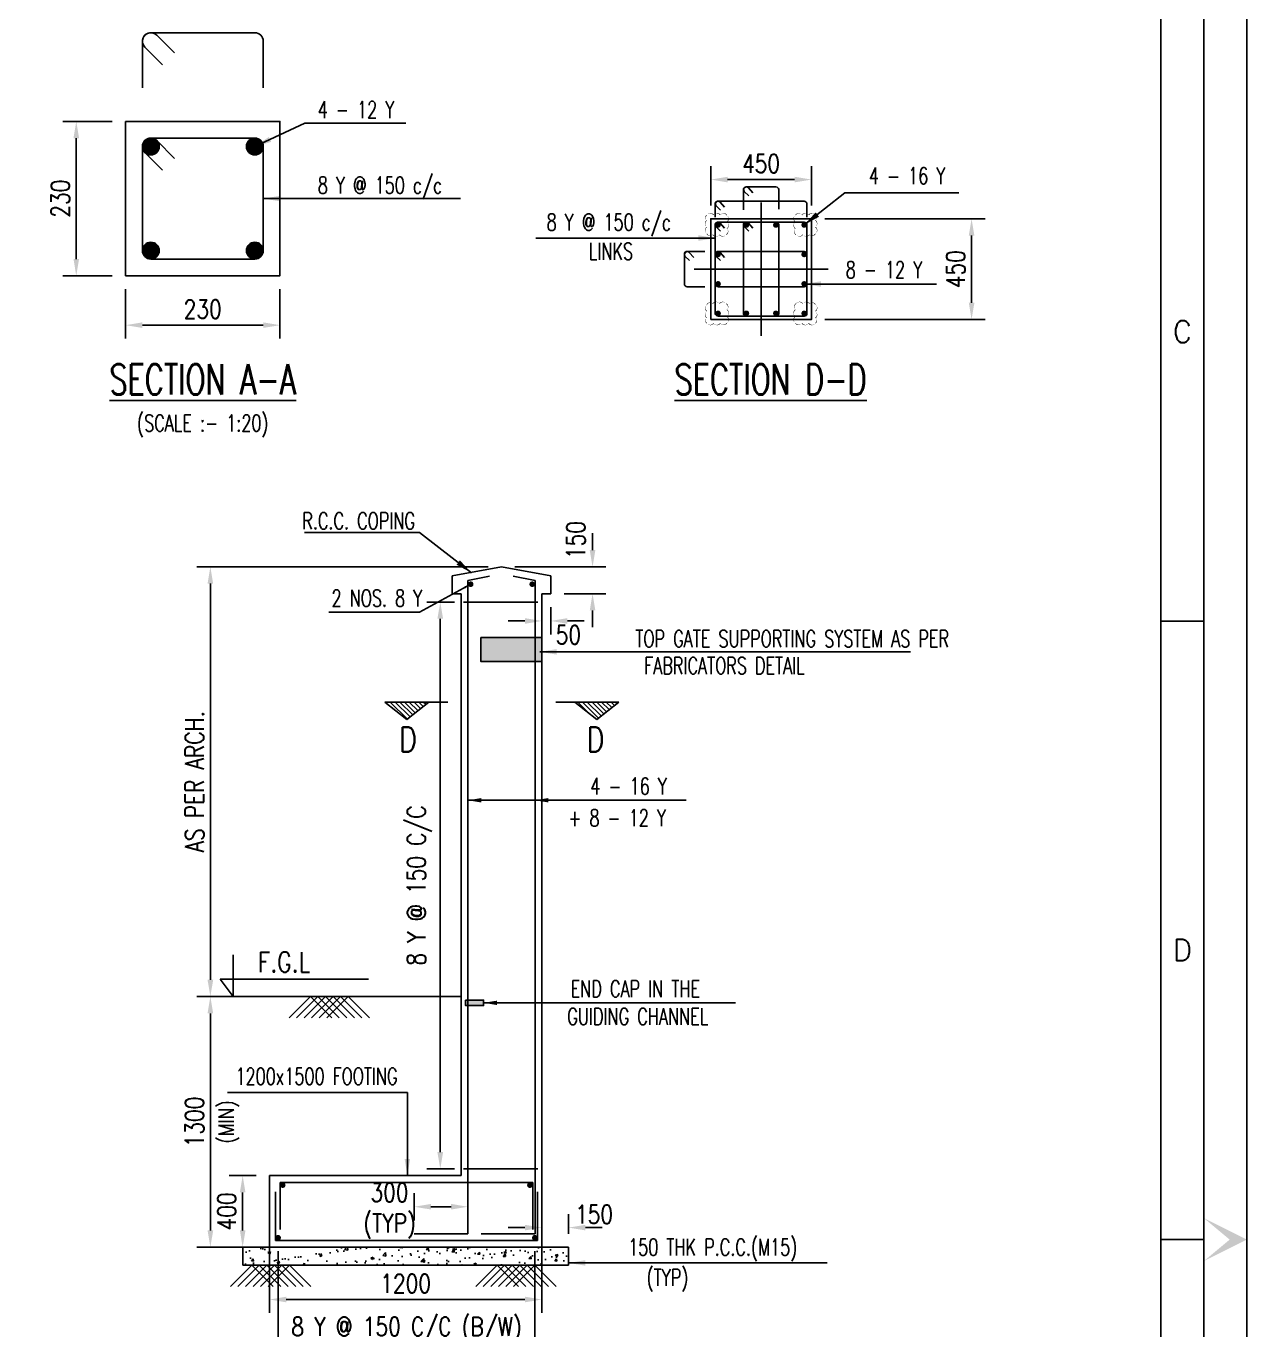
# Model space of a CAD drawing. Extents: x 455722 to 1142355, y -625363 to -272741.
# Drawn here: x 736427 to 754616, y -319525 to -300108 of the extents above; entities that cross this region are included whole.
import ezdxf
from ezdxf.enums import TextEntityAlignment as Align
from ezdxf.lldxf.tags import DXFTag

# ---------------------------------------------------------------- set-up
doc = ezdxf.new("R2010")
doc.units = 0
doc.header["$LTSCALE"] = 500
doc.header["$MEASUREMENT"] = 0
doc.layers.get('DEFPOINTS').update_dxf_attribs({"color": 4})
for name, color, linetype in [('COLUMN', 1, 'Continuous'), ('FOOTING', 4, 'Continuous'), ('NO. SECTION', 1, 'Continuous'), ('PCC', 7, 'Continuous'), ('PNA', 10, 'Continuous'), ('S-COLUMN', 1, 'Continuous'), ('S-CONCRET LINE', 4, 'Continuous'), ('S-DIM-1', 5, 'Continuous'), ('S-DIMANTION', 5, 'Continuous'), ('S-LEVEL SECTION', 3, 'Continuous'), ('S-LEVLE PLAN', 3, 'Continuous'), ('S-PCC', 9, 'Continuous'), ('S-REINFORCEMENT', 6, 'Continuous'), ('S-RETAINING WALL', 6, 'Continuous'), ('S-STIRUPS)', 3, 'Continuous'), ('S-TEXT', 2, 'Continuous'), ('S-TEXT-1', 4, 'Continuous'), ('S-TITIL', 6, 'Continuous'), ('ST', 6, 'Continuous'), ('TEXT NORMAL', 4, 'Continuous')]:
    doc.layers.add(name, color=color, linetype=linetype)
doc.styles.add('ROMANS', font='r.shx', dxfattribs={"width": 0.8, "height": 275, "bigfont": 'bigfont.shx'})
tags = doc.linetypes.add('CENTER', pattern=[2, 1.25, -0.25, 0.25, -0.25]).pattern_tags.tags
tags[10:11] = [DXFTag(74, 4), DXFTag(75, 0), DXFTag(340, '0'), DXFTag(46, 1.0), DXFTag(50, 0.0), DXFTag(44, 0.0), DXFTag(45, 0.0)]
tags[8:9] = [DXFTag(74, 4), DXFTag(75, 0), DXFTag(340, '0'), DXFTag(46, 1.0), DXFTag(50, 0.0), DXFTag(44, 0.0), DXFTag(45, 0.0)]
tags[6:7] = [DXFTag(74, 4), DXFTag(75, 0), DXFTag(340, '0'), DXFTag(46, 1.0), DXFTag(50, 0.0), DXFTag(44, 0.0), DXFTag(45, 0.0)]
tags[4:5] = [DXFTag(74, 4), DXFTag(75, 0), DXFTag(340, '0'), DXFTag(46, 1.0), DXFTag(50, 0.0), DXFTag(44, 0.0), DXFTag(45, 0.0)]
tags = doc.linetypes.add('HIDDEN', pattern=[0.375, 0.25, -0.125]).pattern_tags.tags
tags[6:7] = [DXFTag(74, 4), DXFTag(75, 0), DXFTag(340, '0'), DXFTag(46, 1.0), DXFTag(50, 0.0), DXFTag(44, 0.0), DXFTag(45, 0.0)]
tags[4:5] = [DXFTag(74, 4), DXFTag(75, 0), DXFTag(340, '0'), DXFTag(46, 1.0), DXFTag(50, 0.0), DXFTag(44, 0.0), DXFTag(45, 0.0)]
doc.dimstyles.new('3-100', dxfattribs={"dimtxt": 250, "dimasz": 250, "dimexe": 150, "dimexo": 60, "dimgap": 75, "dimtad": 1, "dimdec": 0, "dimlfac": 0.333333, "dimzin": 0, "dimdsep": 46, "dimtxsty": 'ROMANS', "dimcen": -300, "dimclrd": 5, "dimclre": 5, "dimclrt": 4, "dimadec": 0, "dimazin": 0, "dimtfac": 1, "dimtdec": 0, "dimtix": 1, "dimtofl": 0, "dimtmove": 2, "dimatfit": 3, "dimfxl": 0, "dimtolj": 1, "dimtzin": 0, "dimarcsym": 0})
doc.dimstyles.new('dim10', dxfattribs={"dimtxt": 250, "dimasz": 250, "dimexe": 200, "dimexo": 200, "dimgap": 100, "dimtad": 1, "dimdec": 0, "dimlfac": 0.1, "dimzin": 0, "dimdsep": 46, "dimtxsty": 'ROMANS', "dimcen": 0, "dimclrd": 5, "dimclre": 5, "dimclrt": 4, "dimadec": 0, "dimazin": 0, "dimtfac": 1, "dimtdec": 0, "dimtix": 1, "dimtofl": 0, "dimtmove": 2, "dimatfit": 3, "dimfxl": 0, "dimtolj": 1, "dimtzin": 0, "dimlwd": -1, "dimlwe": -1, "dimarcsym": 0})
doc.dimstyles.new('dim100', dxfattribs={"dimtxt": 250, "dimasz": 250, "dimexe": 200, "dimexo": 200, "dimgap": 100, "dimtad": 1, "dimdec": 0, "dimzin": 0, "dimdsep": 46, "dimtxsty": 'ROMANS', "dimcen": 0, "dimclrd": 5, "dimclre": 5, "dimclrt": 4, "dimadec": 0, "dimazin": 0, "dimtfac": 1, "dimtdec": 0, "dimtix": 1, "dimtofl": 0, "dimtmove": 2, "dimatfit": 3, "dimfxl": 0, "dimtolj": 1, "dimtzin": 0, "dimlwd": -1, "dimlwe": -1, "dimarcsym": 0})
doc.dimstyles.new('dim25', dxfattribs={"dimtxt": 250, "dimasz": 250, "dimexe": 200, "dimexo": 200, "dimgap": 100, "dimtad": 1, "dimdec": 0, "dimlfac": 0.25, "dimzin": 0, "dimdsep": 46, "dimtxsty": 'ROMANS', "dimcen": 0, "dimclrd": 5, "dimclre": 5, "dimclrt": 4, "dimadec": 0, "dimazin": 0, "dimtfac": 1, "dimtdec": 0, "dimtix": 1, "dimtofl": 0, "dimtmove": 2, "dimatfit": 3, "dimfxl": 0, "dimtolj": 1, "dimtzin": 0, "dimlwd": -1, "dimlwe": -1, "dimarcsym": 0})
doc.dimstyles.new('dim33.33', dxfattribs={"dimtxt": 250, "dimasz": 250, "dimexe": 200, "dimexo": 200, "dimgap": 100, "dimtad": 1, "dimdec": 0, "dimlfac": 0.333331, "dimzin": 0, "dimdsep": 46, "dimtxsty": 'ROMANS', "dimcen": 0, "dimclrd": 5, "dimclre": 5, "dimclrt": 4, "dimadec": 0, "dimazin": 0, "dimtfac": 1, "dimtdec": 0, "dimtix": 1, "dimtofl": 0, "dimtmove": 2, "dimatfit": 3, "dimfxl": 0, "dimtolj": 1, "dimtzin": 0, "dimlwd": -1, "dimlwe": -1, "dimarcsym": 0})
doc.dimstyles.new('INT1', dxfattribs={"dimtxt": 250, "dimasz": 250, "dimexe": 150, "dimexo": 60, "dimgap": 75, "dimtad": 1, "dimdec": 0, "dimzin": 0, "dimdsep": 46, "dimtxsty": 'ROMANS', "dimcen": -250, "dimclrd": 5, "dimclre": 5, "dimclrt": 4, "dimadec": 0, "dimazin": 0, "dimtfac": 1, "dimtdec": 0, "dimtix": 1, "dimtofl": 0, "dimtmove": 2, "dimatfit": 3, "dimfxl": 0, "dimtolj": 1, "dimtzin": 0, "dimarcsym": 0})

# ---------------------------------------------------------------- blocks, each defined once
blk = doc.blocks.new('FOLDER')
at = {"layer": 'PNA'}
for points in [[(-1250, 2500), (0, 0), (0, 1000)], [(1250, 2500), (0, 0), (0, 1000)]]:
    blk.add_solid(points, dxfattribs=at)
blk = doc.blocks.new('SHEET')
at = {"elevation": -8, "flags": 128}
blk.add_lwpolyline([(674017, -125881), (763101, -125881), (763101, -63214), (674017, -63214)], close=True, dxfattribs=at)
at = {"layer": 'PNA'}
for p, q in [((762042, -86820, -8), (762572, -86820, -8)), ((762042, -94421, -8), (762572, -94421, -8))]:
    blk.add_line(p, q, dxfattribs=at)
at = {"layer": 'PNA', "color": 1, "elevation": -8}
for points in [[(675076, -125351), (762572, -125351), (762572, -63743), (675076, -63743)], [(676135, -124822), (762042, -124822), (762042, -64273), (676135, -64273)]]:
    blk.add_lwpolyline(points, close=True, dxfattribs=at)
at = {"layer": 'PNA', "xscale": 0.2118545526379952, "yscale": 0.2118545526379952, "zscale": 0.2118545526379952, "rotation": 90}
blk.add_blockref('FOLDER', (763101, -94421, -8), dxfattribs=at)
at = {"layer": 'PNA', "style": 'ROMANS'}
for s, p in [('C', (762307, -83260, -8)), ('D', (762307, -90861, -8))]:
    blk.add_text(s, height=265, dxfattribs=at).set_placement(p, align=Align.MIDDLE)
blk = doc.blocks.new('*D315')
at = {"layer": 'DEFPOINTS', "color": 0, "transparency": 16777216}
for p in [(737910, -301527), (737175, -303827), (737910, -303827)]:
    blk.add_point(p, dxfattribs=at)
at = {"layer": 'S-DIM-1', "color": 5, "transparency": 16777216}
for p, q in [((737710, -301527), (736975, -301527)), ((737175, -301777), (737175, -303577)), ((737710, -303827), (736975, -303827))]:
    blk.add_line(p, q, dxfattribs=at)
for points in [[(737134, -301777), (737217, -301777), (737175, -301527)], [(737134, -303577), (737217, -303577), (737175, -303827)]]:
    blk.add_solid(points, dxfattribs=at)
at = {"layer": 'S-DIM-1', "color": 4, "transparency": 16777216, "insert": (736938, -302677), "char_height": 275, "attachment_point": 5, "rotation": 90, "style": 'ROMANS'}
blk.add_mtext('\\A1;230', dxfattribs=at)
blk = doc.blocks.new('*D316')
at = {"layer": 'DEFPOINTS', "color": 0, "transparency": 16777216}
for p in [(737910, -303827), (740210, -303827), (740210, -304562)]:
    blk.add_point(p, dxfattribs=at)
at = {"layer": 'S-DIM-1', "color": 5, "transparency": 16777216}
for p, q in [((737910, -304027), (737910, -304762)), ((740210, -304027), (740210, -304762)), ((738160, -304562), (739960, -304562))]:
    blk.add_line(p, q, dxfattribs=at)
for points in [[(738160, -304520), (738160, -304603), (737910, -304562)], [(739960, -304520), (739960, -304603), (740210, -304562)]]:
    blk.add_solid(points, dxfattribs=at)
at = {"layer": 'S-DIM-1', "color": 4, "transparency": 16777216, "insert": (739060, -304324), "char_height": 275, "attachment_point": 5, "style": 'ROMANS'}
blk.add_mtext('\\A1;230', dxfattribs=at)
blk = doc.blocks.new('*D349')
at = {"layer": 'DEFPOINTS', "color": 0, "ltscale": 0.3, "transparency": 16777216}
for p in [(740054, -317228), (739654, -318294), (740054, -318294)]:
    blk.add_point(p, dxfattribs=at)
at = {"layer": 'S-DIMANTION', "color": 5, "ltscale": 0.3, "transparency": 16777216}
for p, q in [((739854, -317228), (739454, -317228)), ((739654, -317478), (739654, -318044)), ((739854, -318294), (739454, -318294))]:
    blk.add_line(p, q, dxfattribs=at)
for points in [[(739613, -317478), (739696, -317478), (739654, -317228)], [(739613, -318044), (739696, -318044), (739654, -318294)]]:
    blk.add_solid(points, dxfattribs=at)
at = {"layer": 'S-DIMANTION', "color": 4, "ltscale": 0.3, "transparency": 16777216, "insert": (739417, -317761), "char_height": 275, "attachment_point": 5, "rotation": 90, "style": 'ROMANS'}
blk.add_mtext('\\A1;400', dxfattribs=at)
blk = doc.blocks.new('*D350')
at = {"layer": 'DEFPOINTS', "color": 0, "transparency": 16777216}
for p in [(744510, -318002), (744110, -318294), (744510, -318294)]:
    blk.add_point(p, dxfattribs=at)
at = {"layer": 'S-DIM-1', "color": 5, "transparency": 16777216}
for p, q in [((744110, -318094), (744110, -317802)), ((744510, -318094), (744510, -317802)), ((743860, -318002), (743610, -318002)), ((744760, -318002), (745010, -318002))]:
    blk.add_line(p, q, dxfattribs=at)
for points in [[(743860, -317960), (743860, -318043), (744110, -318002)], [(744760, -317960), (744760, -318043), (744510, -318002)]]:
    blk.add_solid(points, dxfattribs=at)
at = {"layer": 'S-DIM-1', "color": 4, "transparency": 16777216, "insert": (744890, -317804), "char_height": 275, "attachment_point": 5, "style": 'ROMANS'}
blk.add_mtext('\\A1;150', dxfattribs=at)
blk = doc.blocks.new('*D351')
at = {"layer": 'DEFPOINTS', "color": 0, "ltscale": 0.3, "transparency": 16777216}
for p in [(740183, -318153), (744007, -318153), (744007, -319750)]:
    blk.add_point(p, dxfattribs=at)
at = {"layer": 'S-DIMANTION', "color": 5, "ltscale": 0.3, "transparency": 16777216}
for p, q in [((740183, -318353), (740183, -319950)), ((744007, -318353), (744007, -319950)), ((739933, -319750), (739683, -319750)), ((744257, -319750), (744507, -319750))]:
    blk.add_line(p, q, dxfattribs=at)
for points in [[(739933, -319708), (739933, -319791), (740183, -319750)], [(744257, -319708), (744257, -319791), (744007, -319750)]]:
    blk.add_solid(points, dxfattribs=at)
at = {"layer": 'S-DIMANTION', "color": 4, "ltscale": 0.3, "transparency": 16777216, "insert": (742095, -319750), "char_height": 275, "attachment_point": 5, "style": 'ROMANS'}
blk.add_mtext('\\A1;{\\W0.8;8 Y @ 150 C/C (B/W)\\P{\\W0.8;(T & B.) (TYP)}}', dxfattribs=at)
blk = doc.blocks.new('*D352')
at = {"layer": 'DEFPOINTS', "color": 0, "ltscale": 0.3, "transparency": 16777216}
for p in [(743010, -317691), (742209, -318094), (743010, -318094)]:
    blk.add_point(p, dxfattribs=at)
at = {"layer": 'S-DIMANTION', "color": 5, "ltscale": 0.3, "transparency": 16777216}
for p, q in [((742209, -317894), (742209, -317491)), ((743010, -317894), (743010, -317491)), ((742459, -317691), (742760, -317691))]:
    blk.add_line(p, q, dxfattribs=at)
for points in [[(742459, -317649), (742459, -317732), (742209, -317691)], [(742760, -317649), (742760, -317732), (743010, -317691)]]:
    blk.add_solid(points, dxfattribs=at)
at = {"layer": 'S-DIMANTION', "color": 4, "ltscale": 0.3, "transparency": 16777216, "insert": (741842, -317753), "char_height": 275, "attachment_point": 5, "style": 'ROMANS'}
blk.add_mtext('\\A1;300\\P(TYP)', dxfattribs=at)
blk = doc.blocks.new('*D353')
at = {"layer": 'DEFPOINTS', "color": 0, "transparency": 16777216}
for p in [(742598, -308685), (743010, -308685), (743010, -317128)]:
    blk.add_point(p, dxfattribs=at)
at = {"layer": 'S-DIM-1', "color": 5, "transparency": 16777216}
for p, q in [((742810, -308685), (742398, -308685)), ((742598, -316878), (742598, -308935)), ((742810, -317128), (742398, -317128))]:
    blk.add_line(p, q, dxfattribs=at)
for points in [[(742556, -308935), (742640, -308935), (742598, -308685)], [(742556, -316878), (742640, -316878), (742598, -317128)]]:
    blk.add_solid(points, dxfattribs=at)
at = {"layer": 'S-DIM-1', "color": 4, "transparency": 16777216, "insert": (742288, -312906), "char_height": 275, "attachment_point": 5, "rotation": 90, "style": 'ROMANS'}
blk.add_mtext('\\A1;{\\W0.8;8 Y @ 150 C/C}', dxfattribs=at)
blk = doc.blocks.new('*D354')
at = {"layer": 'DEFPOINTS', "color": 0, "transparency": 16777216}
for p in [(739173, -308161), (743510, -308161), (739446, -314561)]:
    blk.add_point(p, dxfattribs=at)
at = {"layer": 'S-DIM-1', "color": 5, "transparency": 16777216}
for p, q in [((743310, -308161), (738973, -308161)), ((739173, -314311), (739173, -308411)), ((739246, -314561), (738973, -314561))]:
    blk.add_line(p, q, dxfattribs=at)
for points in [[(739131, -308411), (739215, -308411), (739173, -308161)], [(739131, -314311), (739215, -314311), (739173, -314561)]]:
    blk.add_solid(points, dxfattribs=at)
at = {"layer": 'S-DIM-1', "color": 4, "transparency": 16777216, "insert": (738936, -311361), "char_height": 275, "attachment_point": 5, "rotation": 90, "style": 'ROMANS'}
blk.add_mtext('\\A1;AS PER ARCH.', dxfattribs=at)
blk = doc.blocks.new('*D355')
at = {"layer": 'DEFPOINTS', "color": 0, "transparency": 16777216}
for p in [(739561, -314561), (739173, -318294), (739654, -318294)]:
    blk.add_point(p, dxfattribs=at)
at = {"layer": 'S-DIM-1', "color": 5, "transparency": 16777216}
for p, q in [((739361, -314561), (738973, -314561)), ((739173, -314811), (739173, -318044)), ((739454, -318294), (738973, -318294))]:
    blk.add_line(p, q, dxfattribs=at)
for points in [[(739131, -314811), (739215, -314811), (739173, -314561)], [(739131, -318044), (739215, -318044), (739173, -318294)]]:
    blk.add_solid(points, dxfattribs=at)
at = {"layer": 'S-DIM-1', "color": 4, "transparency": 16777216, "char_height": 275, "attachment_point": 5, "rotation": 90, "style": 'ROMANS'}
for s, insert in [('\\A1;1300{\\H0.83333x;', (738936, -316428)), ('\\A1;{\\H0.83333x;(MIN)}}', (739448, -316428))]:
    blk.add_mtext(s, dxfattribs=dict(at, insert=insert))
blk = doc.blocks.new('*D356')
at = {"layer": 'DEFPOINTS', "color": 0, "transparency": 16777216}
for p in [(744110, -308561), (744243, -308561), (744110, -308967)]:
    blk.add_point(p, dxfattribs=at)
at = {"layer": 'S-DIM-1', "color": 5, "transparency": 16777216}
for p, q in [((744110, -308761), (744110, -309167)), ((744243, -308761), (744243, -309167)), ((743860, -308967), (743610, -308967)), ((744493, -308967), (744743, -308967))]:
    blk.add_line(p, q, dxfattribs=at)
for points in [[(743860, -308925), (743860, -309009), (744110, -308967)], [(744493, -308925), (744493, -309009), (744243, -308967)]]:
    blk.add_solid(points, dxfattribs=at)
at = {"layer": 'S-DIM-1', "color": 4, "transparency": 16777216, "insert": (744508, -309174), "char_height": 275, "attachment_point": 5, "style": 'ROMANS'}
blk.add_mtext('\\A1;50', dxfattribs=at)
blk = doc.blocks.new('*D357')
at = {"layer": 'DEFPOINTS', "color": 0, "transparency": 16777216}
for p in [(743510, -308161), (744867, -308161), (744243, -308561)]:
    blk.add_point(p, dxfattribs=at)
at = {"layer": 'S-DIM-1', "color": 5, "transparency": 16777216}
for p, q in [((744867, -307911), (744867, -307661)), ((743710, -308161), (745067, -308161)), ((744443, -308561), (745067, -308561)), ((744867, -308811), (744867, -309061))]:
    blk.add_line(p, q, dxfattribs=at)
for points in [[(744825, -307911), (744909, -307911), (744867, -308161)], [(744825, -308811), (744909, -308811), (744867, -308561)]]:
    blk.add_solid(points, dxfattribs=at)
at = {"layer": 'S-DIM-1', "color": 4, "transparency": 16777216, "insert": (744617, -307763), "char_height": 275, "attachment_point": 5, "rotation": 90, "style": 'ROMANS'}
blk.add_mtext('\\A1;150', dxfattribs=at)
blk = doc.blocks.new('*D358')
at = {"layer": 'DEFPOINTS', "color": 0, "linetype": 'ByBlock', "ltscale": 2000, "transparency": 16777216}
for p in [(740054, -317228), (744110, -317228), (744110, -319073)]:
    blk.add_point(p, dxfattribs=at)
at = {"layer": 'ST', "color": 5, "linetype": 'ByBlock', "ltscale": 2000, "transparency": 16777216}
for p, q in [((740054, -317428), (740054, -319273)), ((744110, -317428), (744110, -319273)), ((740304, -319073), (743860, -319073))]:
    blk.add_line(p, q, dxfattribs=at)
for points in [[(740304, -319031), (740304, -319114), (740054, -319073)], [(743860, -319031), (743860, -319114), (744110, -319073)]]:
    blk.add_solid(points, dxfattribs=at)
at = {"layer": 'ST', "color": 4, "linetype": 'ByBlock', "lineweight": -2, "ltscale": 2000, "transparency": 16777216, "insert": (742082, -318835), "char_height": 275, "attachment_point": 5, "style": 'ROMANS'}
blk.add_mtext('\\A1;{1200}', dxfattribs=at)
blk = doc.blocks.new('*D359')
at = {"layer": 'DEFPOINTS', "color": 0, "transparency": 16777216}
for p in [(746628, -302394), (746628, -302978), (748128, -302978)]:
    blk.add_point(p, dxfattribs=at)
at = {"layer": 'S-DIM-1', "color": 5, "transparency": 16777216}
for p, q in [((746628, -302778), (746628, -302194)), ((748128, -302778), (748128, -302194)), ((747878, -302394), (746878, -302394))]:
    blk.add_line(p, q, dxfattribs=at)
for points in [[(746878, -302352), (746878, -302435), (746628, -302394)], [(747878, -302352), (747878, -302435), (748128, -302394)]]:
    blk.add_solid(points, dxfattribs=at)
at = {"layer": 'S-DIM-1', "color": 4, "transparency": 16777216, "insert": (747378, -302156), "char_height": 275, "attachment_point": 5, "style": 'ROMANS'}
blk.add_mtext('\\A1;450', dxfattribs=at)
blk = doc.blocks.new('*D360')
at = {"layer": 'DEFPOINTS', "color": 0, "transparency": 16777216}
for p in [(748128, -302978), (748128, -304478), (750514, -304478)]:
    blk.add_point(p, dxfattribs=at)
at = {"layer": 'S-DIM-1', "color": 5, "transparency": 16777216}
for p, q in [((748328, -302978), (750714, -302978)), ((750514, -303228), (750514, -304228)), ((748328, -304478), (750714, -304478))]:
    blk.add_line(p, q, dxfattribs=at)
for points in [[(750472, -303228), (750556, -303228), (750514, -302978)], [(750472, -304228), (750556, -304228), (750514, -304478)]]:
    blk.add_solid(points, dxfattribs=at)
at = {"layer": 'S-DIM-1', "color": 4, "transparency": 16777216, "insert": (750277, -303728), "char_height": 275, "attachment_point": 5, "rotation": 90, "style": 'ROMANS'}
blk.add_mtext('\\A1;450', dxfattribs=at)

msp = doc.modelspace()

# ---------------------------------------------------------------- hatches: boundary and pattern name
at = {"ltscale": 100}
h = msp.add_hatch(color=8, dxfattribs=at)
h.dxf.hatch_style = 1
h.paths.add_polyline_path([(744109.877, -309211.776), (743203.211, -309211.776), (743203.211, -309569.11), (744109.877, -309569.11)])
h = msp.add_hatch(color=8, dxfattribs=at)
h.dxf.hatch_style = 1
h.paths.add_polyline_path([(743243.211, -314614.443), (742976.544, -314614.443), (742976.544, -314694.443), (743243.211, -314694.443)])
at = {"layer": 'NO. SECTION', "ltscale": 5}
h = msp.add_hatch(dxfattribs=at)
h.set_pattern_fill('ANSI31', color=256, scale=400, angle=90, style=0)
h.set_pattern_definition([(135, (92667.12, -195559.726), (-35.355339, -35.355339), [])])
h.paths.add_polyline_path([(741772.577, -310173.98), (742099.601, -310435.411), (742426.625, -310173.98)])
h = msp.add_hatch(dxfattribs=at)
h.set_pattern_fill('ANSI31', color=256, scale=400, angle=90, style=0)
h.set_pattern_definition([(135, (92419.903, -195559.726), (-35.355339, -35.355339), [])])
h.paths.add_polyline_path([(744603.62, -310173.98), (744930.645, -310435.411), (745257.669, -310173.98)])
at = {"layer": 'PCC', "linetype": 'HIDDEN'}
h = msp.add_hatch(dxfattribs=at)
h.set_pattern_fill('AR-CONC', color=9, scale=53.333333, style=0)
h.set_pattern_definition([(50, (446526.68, -293629.2), (382.53876, -33.4678), [40, -440]), (355, (446526.68, -293629.2), (-74.0007, 401.16914), [32, -352]), (100.4514, (446558.55, -293631.98), (308.53834, 367.7011), [33.99477, -373.94246]), (46.1842, (446526.68, -293522.5), (569.1952, -88.2768), [60, -660]), (96.6356, (446574.1, -293529.9), (498.4868, 519.5295), [50.9922, -560.9136]), (351.1842, (446526.7, -293522.5), (498.4864, 519.5299), [48, -528]), (21, (446580, -293549.2), (318.35043, -214.73008), [40, -440]), (326, (446580, -293549.2), (129.7682, 386.7467), [32, -352]), (71.4514, (446606.54, -293567.1), (448.11874, 172.01626), [33.99477, -373.94246]), (37.5, (446526.68, -293629.19), (6.485256, 177.54339), [0, -347.73333, 0, -357.33333, 0, -353.33333]), (7.5, (446526.68, -293629.19), (140.30375, 210.35291), [0, -203.73333, 0, -339.73333, 0, -134.66667]), (327.5, (446407.74, -293629.19), (284.7053, -12.029265), [0, -133.33333, 0, -416, 0, -552]), (317.5, (446354.4, -293629.2), (311.03262, 53.38932), [0, -173.33333, 0, -276.26667, 0, -392])])
h.paths.add_polyline_path([(739654.414, -318561.11), (739654.414, -318294.443), (744509.877, -318294.443), (744509.877, -318561.11)])

# ---------------------------------------------------------------- linework, layer by layer
at = {"ltscale": 0.3}
for points in [[(746570.543, -302921.566, 0, 10, -0.52056705), (746670.543, -302921.566, 0, 10, -0.52056705), (746770.543, -302921.566, 0, 10, -0.52056705), (746868.043, -302924.066, 0, 10, -0.52056705), (746868.043, -303024.066, 0, 10, -0.52056705), (746868.043, -303124.066, 0, 10, -0.52056705), (746857.543, -303213.566, 0, 10, -0.52056705), (746757.543, -303213.566, 0, 10, -0.52056705), (746657.543, -303213.566, 0, 10, -0.52056705), (746570.543, -303200.566, 0, 10, -0.52056705), (746570.543, -303100.566, 0, 10, -0.52056705), (746570.543, -303000.566, 0, 10, -0.52056705)], [(748186.439, -302921.566, 0, 10, 0.52056705), (748086.439, -302921.566, 0, 10, 0.52056705), (747986.439, -302921.566, 0, 10, 0.52056705), (747888.939, -302924.066, 0, 10, 0.52056705), (747888.939, -303024.066, 0, 10, 0.52056705), (747888.939, -303124.066, 0, 10, 0.52056705), (747899.439, -303213.566, 0, 10, 0.52056705), (747999.439, -303213.566, 0, 10, 0.52056705), (748099.439, -303213.566, 0, 10, 0.52056705), (748186.439, -303200.566, 0, 10, 0.52056705), (748186.439, -303100.566, 0, 10, 0.52056705), (748186.439, -303000.566, 0, 10, 0.52056705)], [(746570.543, -304533.899, 0, 10, 0.52056705), (746670.543, -304533.899, 0, 10, 0.52056705), (746770.543, -304533.899, 0, 10, 0.52056705), (746868.043, -304531.399, 0, 10, 0.52056705), (746868.043, -304431.399, 0, 10, 0.52056705), (746868.043, -304331.399, 0, 10, 0.52056705), (746857.543, -304241.899, 0, 10, 0.52056705), (746757.543, -304241.899, 0, 10, 0.52056705), (746657.543, -304241.899, 0, 10, 0.52056705), (746570.543, -304254.899, 0, 10, 0.52056705), (746570.543, -304354.899, 0, 10, 0.52056705), (746570.543, -304454.899, 0, 10, 0.52056705)], [(748186.439, -304533.899, 0, 10, -0.52056705), (748086.439, -304533.899, 0, 10, -0.52056705), (747986.439, -304533.899, 0, 10, -0.52056705), (747888.939, -304531.399, 0, 10, -0.52056705), (747888.939, -304431.399, 0, 10, -0.52056705), (747888.939, -304331.399, 0, 10, -0.52056705), (747899.439, -304241.899, 0, 10, -0.52056705), (747999.439, -304241.899, 0, 10, -0.52056705), (748099.439, -304241.899, 0, 10, -0.52056705), (748186.439, -304254.899, 0, 10, -0.52056705), (748186.439, -304354.899, 0, 10, -0.52056705), (748186.439, -304454.899, 0, 10, -0.52056705)]]:
    msp.add_lwpolyline(points, format="xyseb", close=True, dxfattribs=at)
at = {"color": 8, "ltscale": 100}
for points in [[(744109.877, -309213.498), (743203.211, -309213.498), (743203.211, -309570.832), (744109.877, -309570.832)], [(742976.544, -314614.443), (743243.211, -314614.443), (743243.211, -314694.443), (742976.544, -314694.443)]]:
    msp.add_lwpolyline(points, close=True, dxfattribs=at)
at = {"layer": 'COLUMN', "linetype": 'Continuous'}
msp.add_lwpolyline([(746628.491, -304477.733), (748128.491, -304477.733), (748128.491, -302977.733), (746628.491, -302977.733)], close=True, dxfattribs=at)
at = {"layer": 'FOOTING', "color": 4, "linetype": 'Continuous'}
for p, q in [((743509.877, -308161.11), (742776.544, -308294.443)), ((742776.544, -308561.11), (742776.544, -308294.443)), ((744243.211, -308294.443), (743509.877, -308161.11)), ((744243.211, -308561.11), (744243.211, -308294.443)), ((742909.877, -308561.11), (742776.544, -308561.11)), ((742909.877, -317227.776), (742909.877, -308561.11)), ((744109.877, -317227.776), (744109.877, -308561.11)), ((744243.211, -308561.11), (744109.877, -308561.11)), ((740054.414, -317227.776), (740054.414, -318294.443)), ((742909.877, -317227.776), (740054.414, -317227.776)), ((744109.877, -317227.776), (744109.877, -318294.443)), ((744509.877, -318294.443), (744509.877, -318561.11))]:
    msp.add_line(p, q, dxfattribs=at)
at = {"layer": 'NO. SECTION', "ltscale": 5}
for p, q in [((741772.577, -310173.98), (742099.601, -310435.411)), ((742711.229, -310173.98), (741772.577, -310173.98)), ((742426.625, -310173.98), (742099.601, -310435.411)), ((744319.016, -310173.98), (745257.669, -310173.98)), ((744603.62, -310173.98), (744930.645, -310435.411)), ((745257.669, -310173.98), (744930.645, -310435.411))]:
    msp.add_line(p, q, dxfattribs=at)
at = {"layer": 'S-COLUMN', "color": 4, "ltscale": 5}
msp.add_lwpolyline([(737910.447, -301526.733), (737910.447, -303826.733), (740210.447, -303826.733), (740210.447, -301526.733)], close=True, dxfattribs=at)
at = {"layer": 'S-CONCRET LINE', "color": 4, "linetype": 'Continuous'}
for p, q in [((744509.877, -318294.443), (739654.414, -318294.443)), ((739654.414, -318294.443), (739654.414, -318561.11)), ((744509.877, -318561.11), (739654.414, -318561.11))]:
    msp.add_line(p, q, dxfattribs=at)
at = {"layer": 'S-CONCRET LINE', "linetype": 'ByBlock', "lineweight": -2}
msp.add_lwpolyline([(739654.414, -318294.443), (740054.414, -318294.443)], dxfattribs=at)
at = {"layer": 'S-LEVLE PLAN'}
for p, q in [((739513.431, -314561.11), (739513.431, -313939.358)), ((739317.882, -314301.816), (741529.53, -314301.816)), ((739513.431, -314561.11), (739317.882, -314301.816)), ((742909.877, -314561.11), (739228.546, -314561.11))]:
    msp.add_line(p, q, dxfattribs=at)
at = {"layer": 'S-PCC'}
for points in [[(740344.562, -314879.308), (740662.76, -314561.11), (740980.959, -314879.308)], [(740457.062, -314879.308), (740775.26, -314561.11), (741093.459, -314879.308)], [(740569.562, -314879.308), (740887.76, -314561.11), (741205.959, -314879.308)], [(740682.062, -314879.308), (741000.26, -314561.11), (741318.459, -314879.308)], [(740794.562, -314879.308), (741112.76, -314561.11), (741430.959, -314879.308)], [(740907.062, -314879.308), (741225.26, -314561.11), (741543.459, -314879.308)], [(740107.909, -318879.308), (739789.711, -318561.11), (739471.513, -318879.308)], [(740220.409, -318879.308), (739902.211, -318561.11), (739584.013, -318879.308)], [(740332.909, -318879.308), (740014.711, -318561.11), (739696.513, -318879.308)], [(740445.409, -318879.308), (740127.211, -318561.11), (739809.013, -318879.308)], [(740557.909, -318879.308), (740239.711, -318561.11), (739921.513, -318879.308)], [(740670.409, -318879.308), (740352.211, -318561.11), (740034.013, -318879.308)], [(743126.125, -318879.308), (743444.323, -318561.11), (743762.521, -318879.308)], [(743238.625, -318879.308), (743556.823, -318561.11), (743875.021, -318879.308)], [(743351.125, -318879.308), (743669.323, -318561.11), (743987.521, -318879.308)], [(743463.625, -318879.308), (743781.823, -318561.11), (744100.021, -318879.308)], [(743576.125, -318879.308), (743894.323, -318561.11), (744212.521, -318879.308)], [(743688.625, -318879.308), (744006.823, -318561.11), (744325.021, -318879.308)]]:
    msp.add_lwpolyline(points, dxfattribs=at)
at = {"layer": 'S-REINFORCEMENT', "linetype": 'Continuous'}
for p, q in [((743333.996, -308298.266), (743009.877, -308363.09)), ((743685.759, -308298.266), (744009.877, -308363.09)), ((743009.877, -318094.443), (743009.877, -308363.09)), ((744009.877, -318094.443), (744009.877, -308363.09)), ((740140.966, -317469.146), (740140.966, -318194.443)), ((740213.738, -317327.776), (740213.43, -318028.212)), ((740213.738, -317327.776), (743975.76, -317327.776)), ((743975.76, -317327.776), (743976.067, -318028.212)), ((744048.532, -317469.146), (744048.532, -318194.443)), ((740140.966, -318194.443), (744048.532, -318194.443)), ((742209.877, -318094.443), (743009.877, -318094.443)), ((744009.877, -318094.443), (743209.877, -318094.443))]:
    msp.add_line(p, q, dxfattribs=at)
at = {"layer": 'S-REINFORCEMENT', "color": 8, "const_width": 125}
for points in [[(738285.446, -301839.221, -1), (738285.446, -301964.221, -1)], [(739835.448, -301839.221, 1), (739835.448, -301964.221, 1)], [(738285.446, -303514.245, 1), (738285.446, -303389.245, 1)], [(739835.448, -303514.245, -1), (739835.448, -303389.245, -1)]]:
    msp.add_lwpolyline(points, format="xyb", close=True, dxfattribs=at)
at = {"layer": 'S-REINFORCEMENT', "color": 6, "const_width": 41.625}
for points in [[(746757.72, -303069.441, 1), (746716.012, -303069.441, 1)], [(747159.061, -303091.462, -1), (747159.061, -303049.754, -1)], [(747597.922, -303091.462, -1), (747597.922, -303049.754, -1)], [(747999.262, -303069.441, -1), (748040.97, -303069.441, -1)], [(746757.72, -303508.302, 1), (746716.012, -303508.302, 1)], [(747998.429, -303508.312, -1), (748040.137, -303508.312, -1)], [(746757.72, -303947.163, 1), (746716.012, -303947.163, 1)], [(747998.429, -303947.173, -1), (748040.137, -303947.173, -1)], [(746757.72, -304386.024, -1), (746716.012, -304386.024, -1)], [(747159.061, -304364.504, 1), (747159.061, -304406.212, 1)], [(747597.922, -304364.504, 1), (747597.922, -304406.212, 1)], [(747999.262, -304386.024, 1), (748040.97, -304386.024, 1)], [(743072.44, -308419.401, -1), (743030.731, -308419.401, -1)], [(743947.315, -308419.776, 1), (743989.023, -308419.776, 1)], [(740271.786, -317369.183, -1), (740230.077, -317369.183, -1)], [(743954.905, -317369.485, -1), (743913.197, -317369.485, -1)], [(740203.528, -318152.735, -1), (740161.82, -318152.735, -1)], [(743985.969, -318152.735, 1), (744027.677, -318152.735, 1)]]:
    msp.add_lwpolyline(points, format="xyb", close=True, dxfattribs=at)
at = {"layer": 'S-REINFORCEMENT', "color": 8}
for centre in [(738285.446, -301901.721), (739835.448, -301901.721), (738285.446, -303451.745), (739835.448, -303451.745)]:
    msp.add_circle(centre, 125, dxfattribs=at)
at = {"layer": 'S-RETAINING WALL', "linetype": 'CENTER', "ltscale": 5}
for p, q in [((747378.491, -302736.317), (747378.491, -304719.148)), ((746380.817, -303727.733), (748376.165, -303727.733))]:
    msp.add_line(p, q, dxfattribs=at)
at = {"layer": 'S-STIRUPS)', "linetype": 'ByBlock', "lineweight": -2, "ltscale": 20}
for p, q in [((742945.235, -308685.209), (744050.4, -308685.209)), ((742945.235, -317127.776), (744050.4, -317127.776))]:
    msp.add_line(p, q, dxfattribs=at)
at = {"layer": 'S-STIRUPS)', "color": 8}
for points in [[(739960.447, -301026.733), (739960.448, -300331.234, 0.414213562), (739835.448, -300206.234), (738285.448, -300206.233, 0.668179418), (738197.056, -300419.618), (738462.223, -300684.787)], [(738639, -300508.011), (738373.834, -300242.842, 0.668179418), (738160.447, -300331.233), (738160.447, -301026.733)], [(738639, -302078.5), (738373.834, -301813.331, 0.668179418), (738160.447, -301901.722), (738160.447, -303451.743, 0.414213562), (738285.447, -303576.743), (739835.447, -303576.744, 0.414213562), (739960.447, -303451.744), (739960.448, -301901.722, 0.414213562), (739835.448, -301776.722), (738285.448, -301776.722, 0.668179418), (738197.056, -301990.107), (738462.223, -302255.276)]]:
    msp.add_lwpolyline(points, format="xyb", dxfattribs=at)
at = {"layer": 'S-STIRUPS)', "linetype": 'ByBlock', "lineweight": -2, "ltscale": 20}
for points in [[(747114.713, -302843.566), (747114.658, -302543.566, -0.414213562), (747155.991, -302502.233), (747599.616, -302502.608, -0.414213562), (747640.949, -302543.941), (747641.005, -302836.566)], [(747256.462, -302591.558), (747190.526, -302517.855, 0.953205963), (747125.133, -302569.225), (747194.588, -302636.966)], [(746695.213, -302951.566), (746695.158, -302756.566, -0.414213562), (746736.491, -302715.233), (748020.116, -302715.608, -0.414213562), (748061.449, -302756.941), (748061.505, -302951.566)], [(746834.268, -302803.391), (746768.331, -302729.688, 0.953205963), (746702.938, -302781.059), (746772.394, -302848.8)], [(746834.268, -303115.891), (746768.331, -303042.188, 0.953205963), (746702.938, -303093.559), (746772.394, -303161.3)], [(747256.462, -303117.058), (747190.526, -303043.355, 0.953205963), (747125.133, -303094.725), (747194.588, -303162.466)], [(746541.043, -303463.791), (746275.839, -303463.712, 0.414213562), (746234.505, -303505.045), (746234.88, -303948.67, 0.414213562), (746276.214, -303990.004), (746541.043, -303990.083)], [(746373.616, -303554.753), (746307.68, -303481.049, 0.953205963), (746242.286, -303532.42), (746311.742, -303600.161)], [(746834.268, -303554.753), (746768.331, -303481.049, 0.953205963), (746702.938, -303532.42), (746772.394, -303600.161)]]:
    msp.add_lwpolyline(points, format="xyb", dxfattribs=at)
for points in [[(746736.491, -303027.733), (748020.116, -303028.108, -0.414213562), (748061.449, -303069.441), (748061.824, -304386.399, -0.414213562), (748020.491, -304427.733), (746736.866, -304427.358, -0.414213562), (746695.533, -304386.024), (746695.158, -303069.066, -0.414213562)], [(747155.991, -303027.733), (747599.616, -303028.108, -0.414213562), (747640.949, -303069.441), (747641.324, -304386.399, -0.414213562), (747599.991, -304427.733), (747156.366, -304427.358, -0.414213562), (747115.033, -304386.024), (747114.658, -303069.066, -0.414213562)], [(746695.157, -303505.045), (746695.532, -303948.67, 0.414213562), (746736.866, -303990.004), (748020.491, -303990.388, 0.414213562), (748061.824, -303949.055), (748061.449, -303505.43, 0.414213562), (748020.116, -303464.096), (746736.491, -303463.712, 0.414213562)]]:
    msp.add_lwpolyline(points, format="xyb", close=True, dxfattribs=at)

# ---------------------------------------------------------------- block references
at = {"xscale": 1.211507295708977, "yscale": 1.211507295708977, "zscale": 1.211507295708977}
msp.add_blockref('SHEET', (-169886.657, -203788.822, 9.11), dxfattribs=at)

# ---------------------------------------------------------------- texts
at = {"layer": 'NO. SECTION', "style": 'ROMANS', "width": 0.8}
for p in [(742118.978, -310731.691), (744911.268, -310731.691)]:
    msp.add_text('D', height=366.667, dxfattribs=at).set_placement(p, align=Align.MIDDLE_CENTER)
at = {"layer": 'S-LEVEL SECTION', "linetype": 'ByBlock', "lineweight": -2, "style": 'ROMANS', "width": 0.8}
msp.add_text('F.G.L', height=300, dxfattribs=at).set_placement((740271.686, -314197.387, -143.986), align=Align.CENTER)
at = {"layer": 'S-TEXT', "style": 'ROMANS', "width": 0.7}
msp.add_text('(SCALE :- 1:20)', height=250, dxfattribs=at).set_placement((739060.447, -306019.971), align=Align.MIDDLE_CENTER)
at = {"layer": 'S-TEXT-1', "style": 'ROMANS', "width": 0.7}
for s, p in [('4 - 12 Y', (740773.46, -301352.118)), ('8 Y @ 150 c/c', (740773.46, -302476.733))]:
    msp.add_text(s, height=250, dxfattribs=at).set_placement(p, align=Align.MIDDLE_LEFT)
for s, p in [('4 - 16 Y', (749553.016, -302338.066)), ('8 Y @ 150 c/c', (745109.009, -303027.063)), ('LINKS', (745142, -303462.259)), ('8 - 12 Y', (749209.361, -303736.566)), ('1200x1500 FOOTING', (740754.959, -315748.175))]:
    msp.add_text(s, height=250, dxfattribs=at).set_placement(p, align=Align.MIDDLE_CENTER)
for s, p in [('4 - 16 Y', (745404.497, -311552.248, -143.986)), ('+ 8 - 12 Y', (745233.497, -312025.248, -143.986))]:
    msp.add_text(s, height=250, dxfattribs=at).set_placement(p, align=Align.CENTER)
at = {"layer": 'S-TITIL', "style": 'ROMANS', "width": 0.7}
msp.add_text('%%USECTION A-A', height=450, dxfattribs=at).set_placement((739060.447, -305369.971), align=Align.MIDDLE_CENTER)
at = {"layer": 'S-TITIL', "color": 6, "style": 'ROMANS', "width": 0.7}
msp.add_text('%%USECTION D-D', height=450, dxfattribs=at).set_placement((747520.5, -305369.971), align=Align.MIDDLE_CENTER)
at = {"layer": 'TEXT NORMAL', "style": 'ROMANS', "width": 0.7}
for s, p in [('R.C.C. COPING', (741382.283, -307600.846, -143.986)), ('2 NOS. 8 Y', (741653.983, -308751.967, -143.986)), ('TOP GATE SUPPORTING SYSTEM AS PER', (747841.792, -309356.175, -143.986)), ('FABRICATORS DETAIL', (746832.894, -309757.453, -143.986)), ('END CAP IN THE', (745505.171, -314569.191, -143.986)), ('GUIDING CHANNEL', (745540.923, -314982.097, -143.986))]:
    msp.add_text(s, height=250, dxfattribs=at).set_placement(p, align=Align.CENTER)
for s, p in [('150 THK P.C.C.(M15)', (745397.429, -318417.416)), ('(TYP)', (745673.508, -318868.489))]:
    msp.add_text(s, height=250, dxfattribs=at).set_placement(p)

# ---------------------------------------------------------------- dimensions: what is measured, and where the dimension line sits
at = {"layer": 'S-DIM-1'}
for base, p1, p2, angle, picture, middle in [((737175.358, -303826.733), (737910.447, -301526.733), (737910.447, -303826.733), 90, '*D315', (736937.858, -302676.733)), ((740210.447, -304561.821), (737910.447, -303826.733), (740210.447, -303826.733), 180, '*D316', (739060.447, -304324.321))]:
    dim = msp.add_linear_dim(base=base, p1=p1, p2=p2, angle=angle, dimstyle='dim10', dxfattribs=at)
    dim.commit()
    dim.dimension.update_dxf_attribs({"geometry": picture, "text_midpoint": middle})
dim = msp.add_linear_dim(base=(746628.491, -302393.819), p1=(748128.491, -302977.733), p2=(746628.491, -302977.733), text='450', dimstyle='dim33.33', dxfattribs=at)
dim.commit()
dim.dimension.update_dxf_attribs({"geometry": '*D359', "text_midpoint": (747378.491, -302156.319)})
for base, p1, p2, text, picture, middle in [((750514.092, -304477.733), (748128.491, -302977.733), (748128.491, -304477.733), '450', '*D360', (750276.592, -303727.733)), ((739173.025, -308161.11), (739446.207, -314561.11), (743509.877, -308161.11), 'AS PER ARCH.', '*D354', (738935.525, -311361.11)), ((742597.977, -308685.209), (743009.877, -317127.776), (743009.877, -308685.209), '{\\W0.8;8 Y @ 150 C/C}', '*D353', (742288.453, -312906.493)), ((739173.025, -318294.443), (739561.415, -314561.11), (739654.414, -318294.443), '1300{\\H0.83333x;\\X{\\H0.83333x;(MIN)}}', '*D355', (739173.025, -316427.776))]:
    dim = msp.add_linear_dim(base=base, p1=p1, p2=p2, angle=90, text=text, dimstyle='dim33.33', dxfattribs=at)
    dim.commit()
    dim.dimension.update_dxf_attribs({"geometry": picture, "text_midpoint": middle})
dim = msp.add_linear_dim(base=(744867.127, -308161.11), p1=(744243.211, -308561.11), p2=(743509.877, -308161.11), angle=90, text='150', dimstyle='dim33.33', dxfattribs=at)
dim.commit()
dim.dimension.update_dxf_attribs({"geometry": '*D357', "text_midpoint": (744617.127, -307762.846), "dimtype": 160})
for base, p1, p2, text, picture, middle in [((744109.877, -308966.846), (744243.211, -308561.11), (744109.877, -308561.11), '50', '*D356', (744507.918, -309174.346)), ((744509.877, -318001.71), (744109.877, -318294.443), (744509.877, -318294.443), '150', '*D350', (744890.35, -317804.165))]:
    dim = msp.add_linear_dim(base=base, p1=p1, p2=p2, text=text, dimstyle='dim33.33', dxfattribs=at)
    dim.commit()
    dim.dimension.update_dxf_attribs({"geometry": picture, "text_midpoint": middle, "dimtype": 160})
at = {"layer": 'S-DIMANTION', "ltscale": 0.3}
dim = msp.add_linear_dim(base=(739654.414, -318294.443), p1=(740054.414, -317227.776), p2=(740054.414, -318294.443), angle=90, text='400', dimstyle='dim33.33', dxfattribs=at)
dim.commit()
dim.dimension.update_dxf_attribs({"geometry": '*D349', "text_midpoint": (739416.914, -317761.11)})
for base, p1, p2, text, picture, middle in [((743009.877, -317690.832), (742209.077, -318094.443), (743009.877, -318094.443), '300\\P(TYP)', '*D352', (741842.35, -317753.346)), ((744006.823, -319749.665), (740182.674, -318152.735), (744006.823, -318152.735), '{\\W0.8;8 Y @ 150 C/C (B/W)\\X{\\W0.8;(T & B.) (TYP)}}', '*D351', (742094.749, -319749.665))]:
    dim = msp.add_linear_dim(base=base, p1=p1, p2=p2, text=text, dimstyle='dim33.33', dxfattribs=at)
    dim.commit()
    dim.dimension.update_dxf_attribs({"geometry": picture, "text_midpoint": middle, "dimtype": 160})
at = {"layer": 'ST', "linetype": 'ByBlock', "lineweight": -2, "ltscale": 2000}
dim = msp.add_linear_dim(base=(744109.877, -319072.555), p1=(740054.414, -317227.776), p2=(744109.877, -317227.776), text='{1200}', dimstyle='dim100', dxfattribs=at)
dim.commit()
dim.dimension.update_dxf_attribs({"geometry": '*D358', "text_midpoint": (742082.146, -318835.055)})

# ---------------------------------------------------------------- leaders
at = {"layer": 'S-CONCRET LINE', "linetype": 'ByBlock', "lineweight": -2, "ltscale": 20}
for points, override in [([(748020.116, -303069.441), (748625.629, -302590.179), (750324.247, -302590.179)], {"dimgap": 100, "dimtad": 0}), ([(748020.491, -303949.055), (749992.388, -303949.055)], {"dimtad": 0}), ([(744083.334, -309427.046), (749603.85, -309427.046)], {"dimgap": 100, "dimtad": 0}), ([(743243.211, -314654.443), (746998.711, -314654.443)], {"dimasz": 200, "dimgap": 100, "dimtad": 0}), ([(742108.135, -317227.776), (742108.135, -315991.79), (739425.85, -315991.79)], {"dimgap": 100, "dimtad": 0})]:
    msp.add_leader(points, dimstyle='dim100', override=override, dxfattribs=at)
at = {"layer": 'S-DIM-1'}
for points, override in [([(739835.448, -301901.721), (740582.605, -301552.118), (742087.043, -301552.118)], {"dimgap": 100, "dimtad": 0}), ([(739960.447, -302676.733), (742902.018, -302676.733)], {"dimtad": 0})]:
    msp.add_leader(points, dimstyle='dim100', override=override, dxfattribs=at)
at = {"layer": 'S-DIMANTION'}
for points, override in [([(743063.49, -308250.387), (742288.932, -307651.059), (740574.172, -307651.059)], {"dimlfac": 0.25}), ([(743051.586, -308419.401), (742288.932, -308837.219), (740937.231, -308837.219)], {"dimasz": 100, "dimgap": 200, "dimlfac": 0.25}), ([(743009.877, -311637.5), (744289.123, -311637.5)], {"dimasz": 200, "dimlfac": 0.25}), ([(744009.877, -311637.5), (746261.711, -311637.5)], {"dimasz": 200, "dimlfac": 0.25})]:
    msp.add_leader(points, dimstyle='INT1', override=override, dxfattribs=at)
at = {"layer": 'S-DIMANTION', "linetype": 'ByBlock', "lineweight": -2, "ltscale": 20}
msp.add_leader([(744509.877, -318527.586), (748361.173, -318527.586)], dimstyle='3-100', override={"dimtad": 0}, dxfattribs=at)
at = {"layer": 'S-REINFORCEMENT', "linetype": 'ByBlock', "lineweight": -2, "ltscale": 20}
msp.add_leader([(746695.158, -303264.792), (744022.247, -303264.792)], dimstyle='dim25', override={"dimgap": 100, "dimtad": 0, "dimfxl": 60}, dxfattribs=at)

doc.saveas('drawing.dxf')
